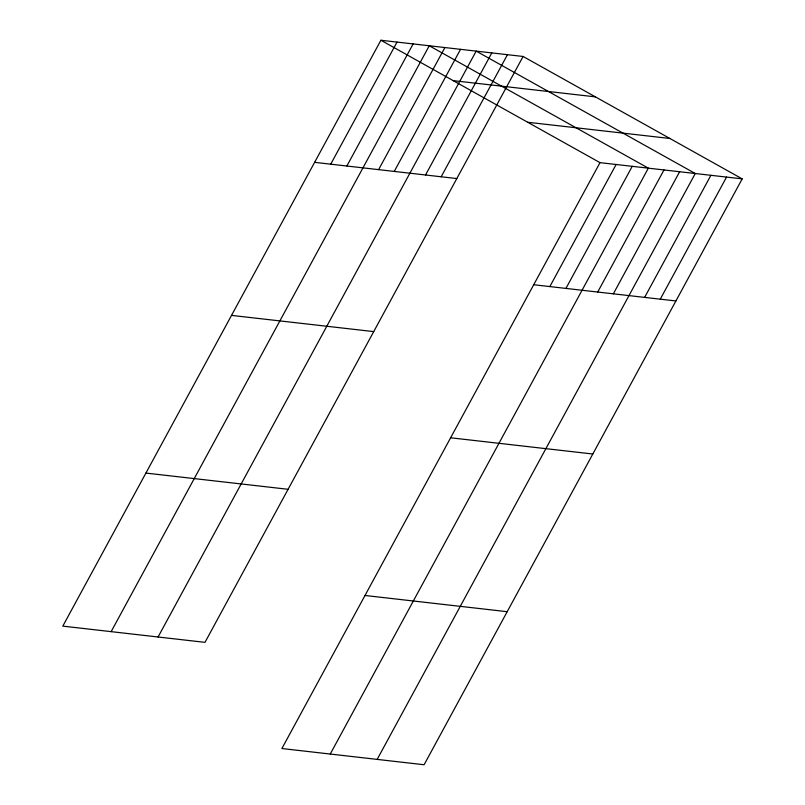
<?xml version="1.0" encoding="UTF-8"?>
<svg xmlns="http://www.w3.org/2000/svg" width="805" height="805" viewBox="0 0 805 805"><rect width="100%" height="100%" fill="white"/><g stroke="black" fill="none" stroke-linecap="round" stroke-linejoin="round"><path stroke-width="1.21" d="M523.099 56.471L380.906 40.25L62.81 626.129L204.993 642.35L523.099 56.471L742.19 178.871L424.094 764.75L281.901 748.529L600.007 162.65L742.19 178.871M330.734 164.17L397.026 42.091M346.854 166.011L413.136 43.923M111.15 631.643L429.256 45.764L648.347 168.165L330.241 754.044M378.612 169.634L444.893 47.545M394.249 171.425L460.541 49.336M158.072 636.996L476.178 51.117L695.268 173.518L377.163 759.397M425.533 174.987L491.815 52.899M441.17 176.778L507.462 54.69M549.835 286.57L616.117 164.492M565.945 288.411L632.237 166.323M597.702 292.034L663.994 169.946M613.35 293.825L679.631 171.737M644.624 297.387L710.916 175.299M660.271 299.178L726.553 177.09M453.215 80.641L595.398 96.862M527.708 122.259L669.891 138.48M314.624 162.338L456.807 178.559M533.725 284.739L675.908 300.959M231.528 315.389L373.711 331.61M450.619 437.789L592.812 454.01M145.906 473.078L288.089 489.299M364.997 595.479L507.19 611.699M380.906 40.25L600.007 162.65"/></g></svg>
